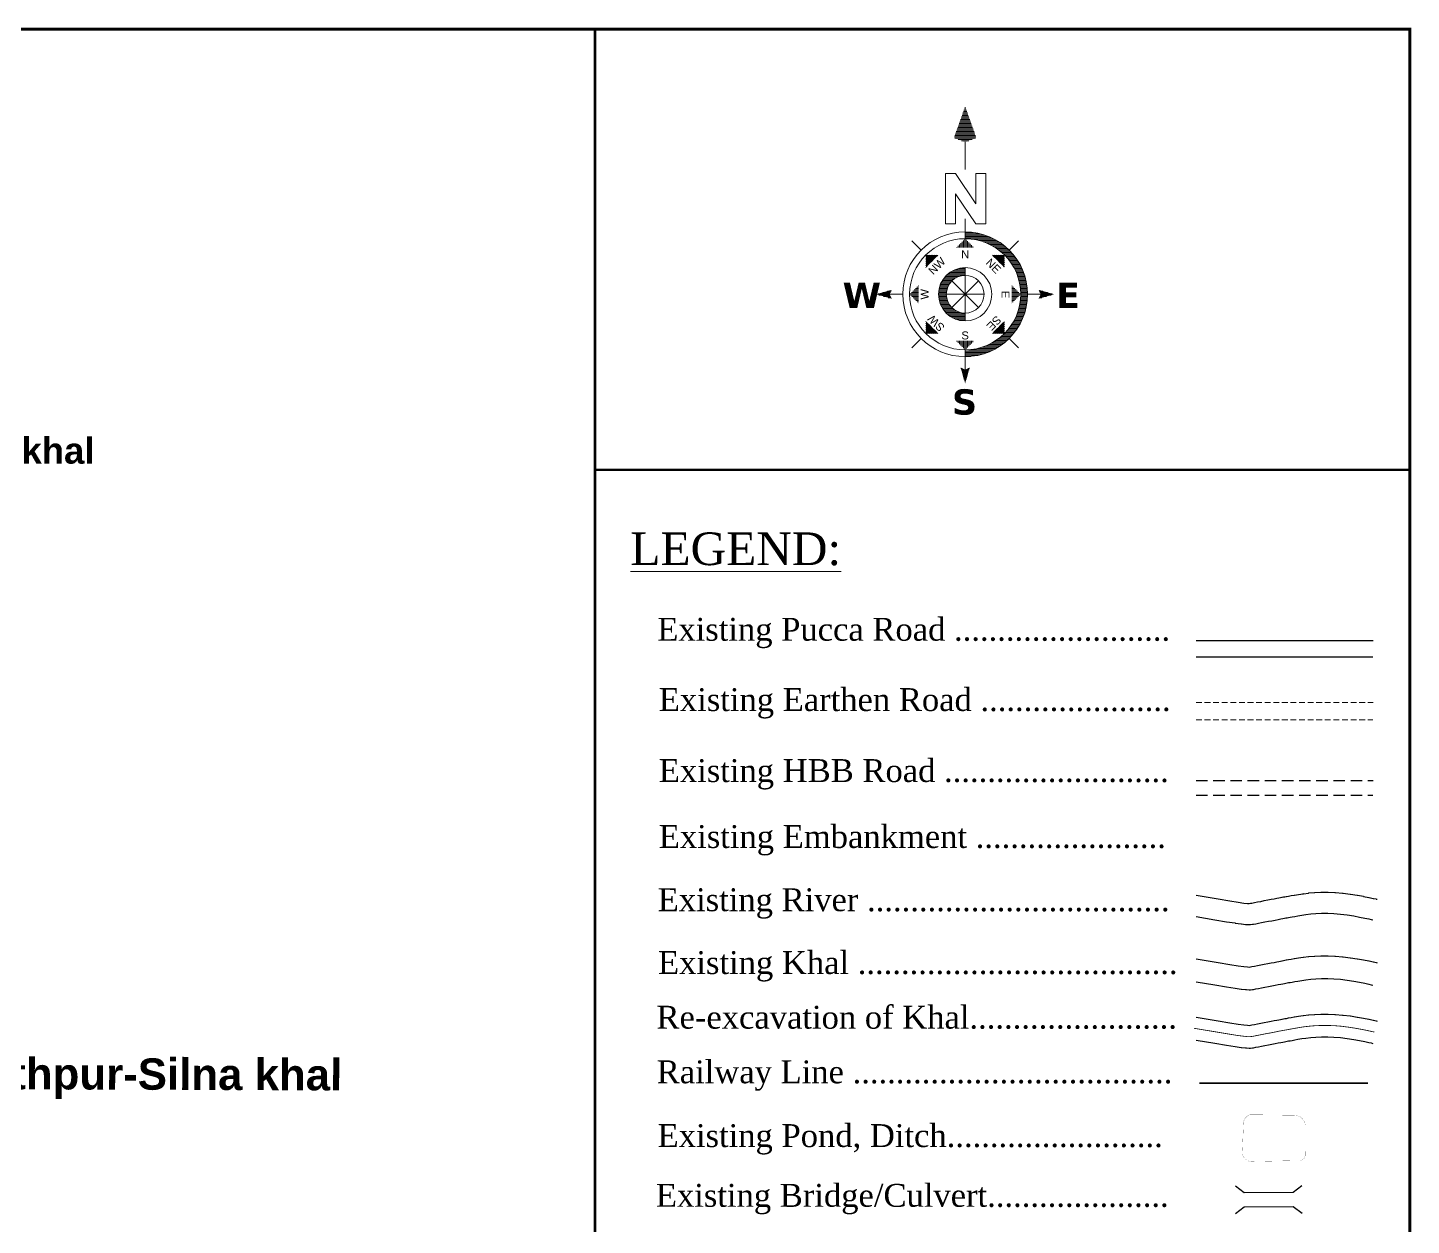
# Model space of a CAD drawing. Header units: millimetres. Extents: x 103 to 31469, y -87695 to -48.
# Drawn here: x 30261 to 31469, y -86682 to -85636 of the extents above; entities that cross this region are included whole.
import ezdxf
from ezdxf.enums import TextEntityAlignment as Align

# ---------------------------------------------------------------- set-up
doc = ezdxf.new("R2010")
doc.units = ezdxf.units.MM
doc.header["$MEASUREMENT"] = 0
for name, pattern in [('CENTERX2', [4, 2.5, -0.5, 0.5, -0.5]), ('DASHED2', [0.375, 0.25, -0.125]), ('HIDDENX2', [0.75, 0.5, -0.25])]:
    doc.linetypes.add(name, pattern=pattern)
for name, color, linetype in [('boundary', 7, 'Continuous'), ('Earthen Emb', 42, 'Continuous'), ('HBB_BFS Road', 7, 'DASHED2'), ('Khal', 4, 'Continuous'), ('RIVER', 150, 'Continuous'), ('TEXT', 5, 'Continuous')]:
    doc.layers.add(name, color=color, linetype=linetype)
for name, color, linetype, lineweight in [('Bridge or Culvert', 7, 'Continuous', 25), ('Earthan Road', 7, 'DASHED2', 9), ('line', 10, 'Continuous', 9), ('OUTLINE', 7, 'Continuous', 15), ('p2', 32, 'Continuous', 15), ('Pond or Ditch', 7, 'Continuous', 9), ('PUCCA ROAD', 1, 'Continuous', 30), ('Rail Line', 14, 'TRACKS', 35)]:
    doc.layers.add(name, color=color, linetype=linetype, lineweight=lineweight)
doc.styles.add('b', font='times.ttf')
doc.styles.add('LEG', font='romantic.ttf')
doc.styles.add('Romans', font='arial.ttf')
doc.styles.get("Standard").update_dxf_attribs({"font": 'arial.ttf'})
doc.styles.add('sum', font='arialbd.ttf')
doc.linetypes.add('TRACKS', pattern='A,0.15,[130,ltypeshp.shx,S=0.25,R=0,X=0,Y=0],0.15', length=0.3)
pattern_1 = [(360, (26.19663, 31.512), (2e-14, 0.2822134), [])]
pattern_2 = [(360, (26.19663, 27.11894), (2e-14, 0.2822134), [])]
pattern_3 = [(180, (26.19663, 27.11894), (2e-14, 0.2822134), [])]
pattern_4 = [(45, (26.19663, 27.11894), (-0.199555, 0.199555), [])]
pattern_5 = [(90, (26.19663, 27.11894), (-0.2822134, 2e-14), [])]
pattern_6 = [(135, (26.19663, 27.11894), (-0.199555, -0.199555), [])]
pattern_7 = [(180, (26.19663, 27.11894), (-2e-14, -0.2822134), [])]
pattern_8 = [(225, (26.19663, 27.11894), (0.199555, -0.199555), [])]
pattern_9 = [(270, (26.19663, 27.11894), (0.2822134, -2e-14), [])]
pattern_10 = [(315, (26.19663, 27.11894), (0.199555, 0.199555), [])]

# ---------------------------------------------------------------- blocks, each defined once
blk = doc.blocks.new('A$C5FE22593')
h = blk.add_hatch()
h.set_pattern_fill('_USER', color=11, scale=0.282213, style=0, pattern_type=0)
h.set_pattern_definition(pattern_1)
h.paths.add_polyline_path([(26.2, 66.79), (23.84, 60.2), (26.2, 59.26), (28.55, 60.2)])
h = blk.add_hatch()
h.set_pattern_fill('_USER', color=11, scale=0.282213, style=0, pattern_type=0)
h.set_pattern_definition(pattern_1)
h.paths.add_polyline_path([(26.2, 66.79), (23.84, 60.2), (26.2, 59.26), (28.55, 60.2)])
h = blk.add_hatch()
h.set_pattern_fill('_USER', color=11, scale=0.282213, style=0, pattern_type=0)
h.set_pattern_definition(pattern_1)
h.paths.add_polyline_path([(26.2, 66.79), (23.84, 60.2), (26.2, 59.26), (28.55, 60.2)])
h = blk.add_hatch()
h.set_pattern_fill('_USER', color=11, scale=0.282213, style=0, pattern_type=0)
h.set_pattern_definition(pattern_1)
h.paths.add_polyline_path([(26.2, 66.79), (23.84, 60.2), (26.2, 59.26), (28.55, 60.2)])
h = blk.add_hatch(color=11)
h.paths.add_polyline_path([(26.2, 15.36), (26.2, 13.92, 1), (26.2, 40.32), (26.2, 38.88, -1)])
h.paths.add_polyline_path([(26.2, 31.11), (26.2, 32.76, 1), (26.2, 21.47), (26.2, 23.13, -1)])
h = blk.add_hatch(color=11)
h.paths.add_polyline_path([(26.2, 15.36), (26.2, 13.92, 1), (26.2, 40.32), (26.2, 38.88, -1)])
h.paths.add_polyline_path([(26.2, 31.11), (26.2, 32.76, 1), (26.2, 21.47), (26.2, 23.13, -1)])
h = blk.add_hatch(color=11)
h.paths.add_polyline_path([(26.2, 15.36), (26.2, 13.92, 1), (26.2, 40.32), (26.2, 38.88, -1)])
h.paths.add_polyline_path([(26.2, 31.11), (26.2, 32.76, 1), (26.2, 21.47), (26.2, 23.13, -1)])
h = blk.add_hatch(color=11)
h.paths.add_polyline_path([(26.2, 15.36), (26.2, 13.92, 1), (26.2, 40.32), (26.2, 38.88, -1)])
h.paths.add_polyline_path([(26.2, 31.11), (26.2, 32.76, 1), (26.2, 21.47), (26.2, 23.13, -1)])
h = blk.add_hatch()
h.set_pattern_fill('_USER', color=11, scale=0.282213, angle=90, style=0, pattern_type=0)
h.set_pattern_definition(pattern_5)
h.paths.add_polyline_path([(28.08, 37), (26.2, 38.88), (24.32, 37)])
h = blk.add_hatch()
h.set_pattern_fill('_USER', color=11, scale=0.282213, angle=90, style=0, pattern_type=0)
h.set_pattern_definition(pattern_5)
h.paths.add_polyline_path([(28.08, 37), (26.2, 38.88), (24.32, 37)])
h = blk.add_hatch()
h.set_pattern_fill('_USER', color=11, scale=0.282213, angle=90, style=0, pattern_type=0)
h.set_pattern_definition(pattern_5)
h.paths.add_polyline_path([(28.08, 37), (26.2, 38.88), (24.32, 37)])
h = blk.add_hatch()
h.set_pattern_fill('_USER', color=11, scale=0.282213, angle=90, style=0, pattern_type=0)
h.set_pattern_definition(pattern_5)
h.paths.add_polyline_path([(28.08, 37), (26.2, 38.88), (24.32, 37)])
h = blk.add_hatch()
h.set_pattern_fill('_USER', color=11, scale=0.282213, style=0, pattern_type=0)
h.set_pattern_definition(pattern_2)
h.paths.add_polyline_path([(39.4, 27.12, 0.414214), (26.2, 40.32), (26.2, 38.88, -0.414214), (37.96, 27.12, -0.414214), (26.2, 15.36), (26.2, 13.92, 0.414214)])
h = blk.add_hatch()
h.set_pattern_fill('_USER', color=11, scale=0.282213, style=0, pattern_type=0)
h.set_pattern_definition(pattern_2)
h.paths.add_polyline_path([(39.4, 27.12, 0.414214), (26.2, 40.32), (26.2, 38.88, -0.414214), (37.96, 27.12, -0.414214), (26.2, 15.36), (26.2, 13.92, 0.414214)])
h = blk.add_hatch()
h.set_pattern_fill('_USER', color=11, scale=0.282213, style=0, pattern_type=0)
h.set_pattern_definition(pattern_2)
h.paths.add_polyline_path([(39.4, 27.12, 0.414214), (26.2, 40.32), (26.2, 38.88, -0.414214), (37.96, 27.12, -0.414214), (26.2, 15.36), (26.2, 13.92, 0.414214)])
h = blk.add_hatch()
h.set_pattern_fill('_USER', color=11, scale=0.282213, style=0, pattern_type=0)
h.set_pattern_definition(pattern_2)
h.paths.add_polyline_path([(39.4, 27.12, 0.414214), (26.2, 40.32), (26.2, 38.88, -0.414214), (37.96, 27.12, -0.414214), (26.2, 15.36), (26.2, 13.92, 0.414214)])
h = blk.add_hatch()
h.set_pattern_fill('_USER', color=11, scale=0.282213, angle=135, style=0, pattern_type=0)
h.set_pattern_definition(pattern_6)
h.paths.add_polyline_path([(20.54, 35.43), (17.88, 35.43), (17.88, 32.77)])
h = blk.add_hatch()
h.set_pattern_fill('_USER', color=11, scale=0.282213, angle=135, style=0, pattern_type=0)
h.set_pattern_definition(pattern_6)
h.paths.add_polyline_path([(20.54, 35.43), (17.88, 35.43), (17.88, 32.77)])
h = blk.add_hatch()
h.set_pattern_fill('_USER', color=11, scale=0.282213, angle=135, style=0, pattern_type=0)
h.set_pattern_definition(pattern_6)
h.paths.add_polyline_path([(20.54, 35.43), (17.88, 35.43), (17.88, 32.77)])
h = blk.add_hatch()
h.set_pattern_fill('_USER', color=11, scale=0.282213, angle=135, style=0, pattern_type=0)
h.set_pattern_definition(pattern_6)
h.paths.add_polyline_path([(20.54, 35.43), (17.88, 35.43), (17.88, 32.77)])
h = blk.add_hatch()
h.set_pattern_fill('_USER', color=11, scale=0.282213, angle=45, style=0, pattern_type=0)
h.set_pattern_definition(pattern_4)
h.paths.add_polyline_path([(34.51, 32.77), (34.51, 35.43), (31.85, 35.43)])
h = blk.add_hatch()
h.set_pattern_fill('_USER', color=11, scale=0.282213, angle=45, style=0, pattern_type=0)
h.set_pattern_definition(pattern_4)
h.paths.add_polyline_path([(34.51, 32.77), (34.51, 35.43), (31.85, 35.43)])
h = blk.add_hatch()
h.set_pattern_fill('_USER', color=11, scale=0.282213, angle=45, style=0, pattern_type=0)
h.set_pattern_definition(pattern_4)
h.paths.add_polyline_path([(34.51, 32.77), (34.51, 35.43), (31.85, 35.43)])
h = blk.add_hatch()
h.set_pattern_fill('_USER', color=11, scale=0.282213, angle=45, style=0, pattern_type=0)
h.set_pattern_definition(pattern_4)
h.paths.add_polyline_path([(34.51, 32.77), (34.51, 35.43), (31.85, 35.43)])
h = blk.add_hatch()
h.set_pattern_fill('_USER', color=11, scale=0.282213, style=0, pattern_type=0)
h.set_pattern_definition(pattern_2)
h.paths.add_polyline_path([(26.2, 31.11), (26.2, 32.76, 0.414214), (20.55, 27.12, 0.414214), (26.2, 21.47), (26.2, 23.13, -0.414214), (22.21, 27.12, -0.414214)])
h = blk.add_hatch()
h.set_pattern_fill('_USER', color=11, scale=0.282213, style=0, pattern_type=0)
h.set_pattern_definition(pattern_2)
h.paths.add_polyline_path([(26.2, 31.11), (26.2, 32.76, 0.414214), (20.55, 27.12, 0.414214), (26.2, 21.47), (26.2, 23.13, -0.414214), (22.21, 27.12, -0.414214)])
h = blk.add_hatch()
h.set_pattern_fill('_USER', color=11, scale=0.282213, style=0, pattern_type=0)
h.set_pattern_definition(pattern_2)
h.paths.add_polyline_path([(26.2, 31.11), (26.2, 32.76, 0.414214), (20.55, 27.12, 0.414214), (26.2, 21.47), (26.2, 23.13, -0.414214), (22.21, 27.12, -0.414214)])
h = blk.add_hatch()
h.set_pattern_fill('_USER', color=11, scale=0.282213, style=0, pattern_type=0)
h.set_pattern_definition(pattern_2)
h.paths.add_polyline_path([(26.2, 31.11), (26.2, 32.76, 0.414214), (20.55, 27.12, 0.414214), (26.2, 21.47), (26.2, 23.13, -0.414214), (22.21, 27.12, -0.414214)])
h = blk.add_hatch()
h.set_pattern_fill('_USER', color=11, scale=0.282213, style=0, pattern_type=0)
h.set_pattern_definition(pattern_3)
h.paths.add_polyline_path([(10.67, 26.18), (10.2, 27.12), (10.67, 28.06), (7.38, 27.12)])
h = blk.add_hatch()
h.set_pattern_fill('_USER', color=11, scale=0.282213, style=0, pattern_type=0)
h.set_pattern_definition(pattern_3)
h.paths.add_polyline_path([(10.67, 26.18), (10.2, 27.12), (10.67, 28.06), (7.38, 27.12)])
h = blk.add_hatch()
h.set_pattern_fill('_USER', color=11, scale=0.282213, style=0, pattern_type=0)
h.set_pattern_definition(pattern_3)
h.paths.add_polyline_path([(10.67, 26.18), (10.2, 27.12), (10.67, 28.06), (7.38, 27.12)])
h = blk.add_hatch()
h.set_pattern_fill('_USER', color=11, scale=0.282213, style=0, pattern_type=0)
h.set_pattern_definition(pattern_3)
h.paths.add_polyline_path([(10.67, 26.18), (10.2, 27.12), (10.67, 28.06), (7.38, 27.12)])
h = blk.add_hatch()
h.set_pattern_fill('_USER', color=11, scale=0.282213, angle=180, style=0, pattern_type=0)
h.set_pattern_definition(pattern_7)
h.paths.add_polyline_path([(16.32, 29), (14.44, 27.12), (16.32, 25.24)])
h = blk.add_hatch()
h.set_pattern_fill('_USER', color=11, scale=0.282213, angle=180, style=0, pattern_type=0)
h.set_pattern_definition(pattern_7)
h.paths.add_polyline_path([(16.32, 29), (14.44, 27.12), (16.32, 25.24)])
h = blk.add_hatch()
h.set_pattern_fill('_USER', color=11, scale=0.282213, angle=180, style=0, pattern_type=0)
h.set_pattern_definition(pattern_7)
h.paths.add_polyline_path([(16.32, 29), (14.44, 27.12), (16.32, 25.24)])
h = blk.add_hatch()
h.set_pattern_fill('_USER', color=11, scale=0.282213, angle=180, style=0, pattern_type=0)
h.set_pattern_definition(pattern_7)
h.paths.add_polyline_path([(16.32, 29), (14.44, 27.12), (16.32, 25.24)])
h = blk.add_hatch()
h.set_pattern_fill('_USER', color=11, scale=0.282213, style=0, pattern_type=0)
h.set_pattern_definition(pattern_2)
h.paths.add_polyline_path([(36.07, 29), (36.07, 25.24), (37.96, 27.12)])
h = blk.add_hatch()
h.set_pattern_fill('_USER', color=11, scale=0.282213, style=0, pattern_type=0)
h.set_pattern_definition(pattern_2)
h.paths.add_polyline_path([(36.07, 29), (36.07, 25.24), (37.96, 27.12)])
h = blk.add_hatch()
h.set_pattern_fill('_USER', color=11, scale=0.282213, style=0, pattern_type=0)
h.set_pattern_definition(pattern_2)
h.paths.add_polyline_path([(36.07, 29), (36.07, 25.24), (37.96, 27.12)])
h = blk.add_hatch()
h.set_pattern_fill('_USER', color=11, scale=0.282213, style=0, pattern_type=0)
h.set_pattern_definition(pattern_2)
h.paths.add_polyline_path([(36.07, 29), (36.07, 25.24), (37.96, 27.12)])
h = blk.add_hatch()
h.set_pattern_fill('_USER', color=11, scale=0.282213, style=0, pattern_type=0)
h.set_pattern_definition(pattern_2)
h.paths.add_polyline_path([(45.01, 27.12), (41.72, 28.06), (42.19, 27.12), (41.72, 26.18)])
h = blk.add_hatch()
h.set_pattern_fill('_USER', color=11, scale=0.282213, style=0, pattern_type=0)
h.set_pattern_definition(pattern_2)
h.paths.add_polyline_path([(45.01, 27.12), (41.72, 28.06), (42.19, 27.12), (41.72, 26.18)])
h = blk.add_hatch()
h.set_pattern_fill('_USER', color=11, scale=0.282213, style=0, pattern_type=0)
h.set_pattern_definition(pattern_2)
h.paths.add_polyline_path([(45.01, 27.12), (41.72, 28.06), (42.19, 27.12), (41.72, 26.18)])
h = blk.add_hatch()
h.set_pattern_fill('_USER', color=11, scale=0.282213, style=0, pattern_type=0)
h.set_pattern_definition(pattern_2)
h.paths.add_polyline_path([(45.01, 27.12), (41.72, 28.06), (42.19, 27.12), (41.72, 26.18)])
h = blk.add_hatch()
h.set_pattern_fill('_USER', color=11, scale=0.282213, angle=-135, style=0, pattern_type=0)
h.set_pattern_definition(pattern_8)
h.paths.add_polyline_path([(17.88, 21.46), (17.88, 18.8), (20.54, 18.8)])
h = blk.add_hatch()
h.set_pattern_fill('_USER', color=11, scale=0.282213, angle=-135, style=0, pattern_type=0)
h.set_pattern_definition(pattern_8)
h.paths.add_polyline_path([(17.88, 21.46), (17.88, 18.8), (20.54, 18.8)])
h = blk.add_hatch()
h.set_pattern_fill('_USER', color=11, scale=0.282213, angle=-135, style=0, pattern_type=0)
h.set_pattern_definition(pattern_8)
h.paths.add_polyline_path([(17.88, 21.46), (17.88, 18.8), (20.54, 18.8)])
h = blk.add_hatch()
h.set_pattern_fill('_USER', color=11, scale=0.282213, angle=-135, style=0, pattern_type=0)
h.set_pattern_definition(pattern_8)
h.paths.add_polyline_path([(17.88, 21.46), (17.88, 18.8), (20.54, 18.8)])
h = blk.add_hatch()
h.set_pattern_fill('_USER', color=11, scale=0.282213, angle=-45, style=0, pattern_type=0)
h.set_pattern_definition(pattern_10)
h.paths.add_polyline_path([(31.85, 18.8), (34.51, 18.8), (34.51, 21.46)])
h = blk.add_hatch()
h.set_pattern_fill('_USER', color=11, scale=0.282213, angle=-45, style=0, pattern_type=0)
h.set_pattern_definition(pattern_10)
h.paths.add_polyline_path([(31.85, 18.8), (34.51, 18.8), (34.51, 21.46)])
h = blk.add_hatch()
h.set_pattern_fill('_USER', color=11, scale=0.282213, angle=-45, style=0, pattern_type=0)
h.set_pattern_definition(pattern_10)
h.paths.add_polyline_path([(31.85, 18.8), (34.51, 18.8), (34.51, 21.46)])
h = blk.add_hatch()
h.set_pattern_fill('_USER', color=11, scale=0.282213, angle=-45, style=0, pattern_type=0)
h.set_pattern_definition(pattern_10)
h.paths.add_polyline_path([(31.85, 18.8), (34.51, 18.8), (34.51, 21.46)])
h = blk.add_hatch()
h.set_pattern_fill('_USER', color=11, scale=0.282213, angle=-90, style=0, pattern_type=0)
h.set_pattern_definition(pattern_9)
h.paths.add_polyline_path([(24.32, 17.24), (26.2, 15.36), (28.08, 17.24)])
h = blk.add_hatch()
h.set_pattern_fill('_USER', color=11, scale=0.282213, angle=-90, style=0, pattern_type=0)
h.set_pattern_definition(pattern_9)
h.paths.add_polyline_path([(24.32, 17.24), (26.2, 15.36), (28.08, 17.24)])
h = blk.add_hatch()
h.set_pattern_fill('_USER', color=11, scale=0.282213, angle=-90, style=0, pattern_type=0)
h.set_pattern_definition(pattern_9)
h.paths.add_polyline_path([(24.32, 17.24), (26.2, 15.36), (28.08, 17.24)])
h = blk.add_hatch()
h.set_pattern_fill('_USER', color=11, scale=0.282213, angle=-90, style=0, pattern_type=0)
h.set_pattern_definition(pattern_9)
h.paths.add_polyline_path([(24.32, 17.24), (26.2, 15.36), (28.08, 17.24)])
h = blk.add_hatch()
h.set_pattern_fill('_USER', color=11, scale=0.282213, style=0, pattern_type=0)
h.set_pattern_definition(pattern_2)
h.paths.add_polyline_path([(27.14, 11.6), (26.2, 11.13), (25.26, 11.6), (26.2, 8.3)])
h = blk.add_hatch()
h.set_pattern_fill('_USER', color=11, scale=0.282213, style=0, pattern_type=0)
h.set_pattern_definition(pattern_2)
h.paths.add_polyline_path([(27.14, 11.6), (26.2, 11.13), (25.26, 11.6), (26.2, 8.3)])
h = blk.add_hatch()
h.set_pattern_fill('_USER', color=11, scale=0.282213, style=0, pattern_type=0)
h.set_pattern_definition(pattern_2)
h.paths.add_polyline_path([(27.14, 11.6), (26.2, 11.13), (25.26, 11.6), (26.2, 8.3)])
h = blk.add_hatch()
h.set_pattern_fill('_USER', color=11, scale=0.282213, style=0, pattern_type=0)
h.set_pattern_definition(pattern_2)
h.paths.add_polyline_path([(27.14, 11.6), (26.2, 11.13), (25.26, 11.6), (26.2, 8.3)])
at = {"color": 11}
for p, q in [((26.2, 53.5), (26.2, 59.26)), ((26.2, 53.5), (26.2, 59.26)), ((26.2, 53.5), (26.2, 59.26)), ((26.2, 53.5), (26.2, 59.26)), ((26.2, 40.32), (26.2, 43.11)), ((26.2, 40.32), (26.2, 43.11)), ((26.2, 40.32), (26.2, 43.11)), ((26.2, 40.32), (26.2, 43.11)), ((16.86, 36.46), (14.89, 38.43)), ((16.86, 36.46), (14.89, 38.43)), ((16.86, 36.46), (14.89, 38.43)), ((16.86, 36.46), (14.89, 38.43)), ((26.2, 40.32), (26.2, 38.88)), ((26.2, 40.32), (26.2, 38.88)), ((26.2, 40.32), (26.2, 38.88)), ((26.2, 40.32), (26.2, 38.88)), ((35.53, 36.46), (37.5, 38.43)), ((35.53, 36.46), (37.5, 38.43)), ((35.53, 36.46), (37.5, 38.43)), ((35.53, 36.46), (37.5, 38.43)), ((26.2, 31.11), (26.2, 32.76)), ((26.2, 31.11), (26.2, 32.76)), ((26.2, 31.11), (26.2, 32.76)), ((26.2, 31.11), (26.2, 32.76)), ((23.37, 24.3), (29.02, 29.94)), ((29.02, 24.3), (23.37, 29.94)), ((29.02, 29.94), (23.37, 24.3)), ((23.37, 29.94), (29.02, 24.3)), ((23.37, 24.3), (29.02, 29.94)), ((29.02, 24.3), (23.37, 29.94)), ((29.02, 29.94), (23.37, 24.3)), ((23.37, 29.94), (29.02, 24.3)), ((23.37, 24.3), (29.02, 29.94)), ((29.02, 24.3), (23.37, 29.94)), ((29.02, 29.94), (23.37, 24.3)), ((23.37, 29.94), (29.02, 24.3)), ((23.37, 24.3), (29.02, 29.94)), ((29.02, 24.3), (23.37, 29.94)), ((29.02, 29.94), (23.37, 24.3)), ((23.37, 29.94), (29.02, 24.3)), ((26.2, 23.13), (26.2, 31.11)), ((26.2, 31.11), (26.2, 23.13)), ((26.2, 23.13), (26.2, 31.11)), ((26.2, 31.11), (26.2, 23.13)), ((26.2, 23.13), (26.2, 31.11)), ((26.2, 31.11), (26.2, 23.13)), ((26.2, 23.13), (26.2, 31.11)), ((26.2, 31.11), (26.2, 23.13)), ((12.99, 27.12), (10.2, 27.12)), ((12.99, 27.12), (10.2, 27.12)), ((12.99, 27.12), (10.2, 27.12)), ((12.99, 27.12), (10.2, 27.12)), ((22.21, 27.12), (30.19, 27.12)), ((30.19, 27.12), (22.21, 27.12)), ((22.21, 27.12), (30.19, 27.12)), ((30.19, 27.12), (22.21, 27.12)), ((22.21, 27.12), (30.19, 27.12)), ((30.19, 27.12), (22.21, 27.12)), ((22.21, 27.12), (30.19, 27.12)), ((30.19, 27.12), (22.21, 27.12)), ((39.4, 27.12), (42.19, 27.12)), ((39.4, 27.12), (42.19, 27.12)), ((39.4, 27.12), (42.19, 27.12)), ((39.4, 27.12), (42.19, 27.12)), ((26.2, 23.13), (26.2, 21.47)), ((26.2, 23.13), (26.2, 21.47)), ((26.2, 23.13), (26.2, 21.47)), ((26.2, 23.13), (26.2, 21.47)), ((16.86, 17.78), (14.89, 15.81)), ((16.86, 17.78), (14.89, 15.81)), ((16.86, 17.78), (14.89, 15.81)), ((16.86, 17.78), (14.89, 15.81)), ((35.53, 17.78), (37.5, 15.81)), ((35.53, 17.78), (37.5, 15.81)), ((35.53, 17.78), (37.5, 15.81)), ((35.53, 17.78), (37.5, 15.81)), ((26.2, 13.92), (26.2, 15.36)), ((26.2, 13.92), (26.2, 15.36)), ((26.2, 13.92), (26.2, 15.36)), ((26.2, 13.92), (26.2, 15.36)), ((26.2, 13.92), (26.2, 11.13)), ((26.2, 13.92), (26.2, 11.13)), ((26.2, 13.92), (26.2, 11.13)), ((26.2, 13.92), (26.2, 11.13))]:
    blk.add_line(p, q, dxfattribs=at)
at = {"color": 1}
for p, q in [((22.03, 52.68), (24.16, 52.68)), ((22.03, 42.01), (22.03, 52.68)), ((22.03, 52.68), (24.16, 52.68)), ((22.03, 42.01), (22.03, 52.68)), ((22.03, 52.68), (24.16, 52.68)), ((22.03, 42.01), (22.03, 52.68)), ((22.03, 52.68), (24.16, 52.68)), ((22.03, 42.01), (22.03, 52.68)), ((24.16, 52.68), (28.43, 46.28)), ((24.16, 52.68), (28.43, 46.28)), ((24.16, 52.68), (28.43, 46.28)), ((24.16, 52.68), (28.43, 46.28)), ((28.43, 52.68), (30.56, 52.68)), ((28.43, 46.28), (28.43, 52.68)), ((28.43, 52.68), (30.56, 52.68)), ((28.43, 46.28), (28.43, 52.68)), ((28.43, 52.68), (30.56, 52.68)), ((28.43, 46.28), (28.43, 52.68)), ((28.43, 52.68), (30.56, 52.68)), ((28.43, 46.28), (28.43, 52.68)), ((30.56, 52.68), (30.56, 42.01)), ((30.56, 52.68), (30.56, 42.01)), ((30.56, 52.68), (30.56, 42.01)), ((30.56, 52.68), (30.56, 42.01)), ((24.16, 48.41), (24.16, 42.01)), ((28.43, 42.01), (24.16, 48.41)), ((24.16, 48.41), (24.16, 42.01)), ((28.43, 42.01), (24.16, 48.41)), ((24.16, 48.41), (24.16, 42.01)), ((28.43, 42.01), (24.16, 48.41)), ((24.16, 48.41), (24.16, 42.01)), ((28.43, 42.01), (24.16, 48.41)), ((24.16, 42.01), (22.03, 42.01)), ((24.16, 42.01), (22.03, 42.01)), ((24.16, 42.01), (22.03, 42.01)), ((24.16, 42.01), (22.03, 42.01)), ((30.56, 42.01), (28.43, 42.01)), ((30.56, 42.01), (28.43, 42.01)), ((30.56, 42.01), (28.43, 42.01)), ((30.56, 42.01), (28.43, 42.01))]:
    blk.add_line(p, q, dxfattribs=at)
at = {"color": 11}
for radius in [13.2, 13.2, 13.2, 13.2, 11.76, 11.76, 11.76, 11.76, 5.64, 5.64, 5.64, 5.64, 3.99, 3.99, 3.99, 3.99]:
    blk.add_circle((26.2, 27.12), radius, dxfattribs=at)
for points in [[(26.2, 66.79), (23.84, 60.2), (26.2, 59.26)], [(26.2, 66.79), (23.84, 60.2), (26.2, 59.26)], [(26.2, 66.79), (23.84, 60.2), (26.2, 59.26)], [(26.2, 66.79), (23.84, 60.2), (26.2, 59.26)], [(26.2, 59.26), (28.55, 60.2), (26.2, 66.79)], [(26.2, 59.26), (28.55, 60.2), (26.2, 66.79)], [(26.2, 59.26), (28.55, 60.2), (26.2, 66.79)], [(26.2, 59.26), (28.55, 60.2), (26.2, 66.79)], [(26.2, 38.88), (28.08, 37), (24.32, 37)], [(26.2, 38.88), (28.08, 37), (24.32, 37)], [(26.2, 38.88), (28.08, 37), (24.32, 37)], [(26.2, 38.88), (28.08, 37), (24.32, 37)], [(17.88, 35.43), (20.54, 35.43), (17.88, 32.77)], [(17.88, 35.43), (20.54, 35.43), (17.88, 32.77)], [(17.88, 35.43), (20.54, 35.43), (17.88, 32.77)], [(17.88, 35.43), (20.54, 35.43), (17.88, 32.77)], [(34.51, 35.43), (34.51, 32.77), (31.85, 35.43)], [(34.51, 35.43), (34.51, 32.77), (31.85, 35.43)], [(34.51, 35.43), (34.51, 32.77), (31.85, 35.43)], [(34.51, 35.43), (34.51, 32.77), (31.85, 35.43)], [(7.38, 27.12), (10.67, 28.06), (10.2, 27.12)], [(7.38, 27.12), (10.67, 28.06), (10.2, 27.12)], [(7.38, 27.12), (10.67, 28.06), (10.2, 27.12)], [(7.38, 27.12), (10.67, 28.06), (10.2, 27.12)], [(10.67, 26.18), (10.2, 27.12), (7.38, 27.12)], [(10.67, 26.18), (10.2, 27.12), (7.38, 27.12)], [(10.67, 26.18), (10.2, 27.12), (7.38, 27.12)], [(10.67, 26.18), (10.2, 27.12), (7.38, 27.12)], [(14.44, 27.12), (16.32, 29), (16.32, 25.24)], [(14.44, 27.12), (16.32, 29), (16.32, 25.24)], [(14.44, 27.12), (16.32, 29), (16.32, 25.24)], [(14.44, 27.12), (16.32, 29), (16.32, 25.24)], [(37.96, 27.12), (36.07, 25.24), (36.07, 29)], [(37.96, 27.12), (36.07, 25.24), (36.07, 29)], [(37.96, 27.12), (36.07, 25.24), (36.07, 29)], [(37.96, 27.12), (36.07, 25.24), (36.07, 29)], [(41.72, 28.06), (42.19, 27.12), (45.01, 27.12)], [(41.72, 28.06), (42.19, 27.12), (45.01, 27.12)], [(41.72, 28.06), (42.19, 27.12), (45.01, 27.12)], [(41.72, 28.06), (42.19, 27.12), (45.01, 27.12)], [(45.01, 27.12), (41.72, 26.18), (42.19, 27.12)], [(45.01, 27.12), (41.72, 26.18), (42.19, 27.12)], [(45.01, 27.12), (41.72, 26.18), (42.19, 27.12)], [(45.01, 27.12), (41.72, 26.18), (42.19, 27.12)], [(17.88, 18.8), (17.88, 21.46), (20.54, 18.8)], [(17.88, 18.8), (17.88, 21.46), (20.54, 18.8)], [(17.88, 18.8), (17.88, 21.46), (20.54, 18.8)], [(17.88, 18.8), (17.88, 21.46), (20.54, 18.8)], [(34.51, 18.8), (31.85, 18.8), (34.51, 21.46)], [(34.51, 18.8), (31.85, 18.8), (34.51, 21.46)], [(34.51, 18.8), (31.85, 18.8), (34.51, 21.46)], [(34.51, 18.8), (31.85, 18.8), (34.51, 21.46)], [(26.2, 15.36), (24.32, 17.24), (28.08, 17.24)], [(26.2, 15.36), (24.32, 17.24), (28.08, 17.24)], [(26.2, 15.36), (24.32, 17.24), (28.08, 17.24)], [(26.2, 15.36), (24.32, 17.24), (28.08, 17.24)], [(26.2, 8.3), (25.26, 11.6), (26.2, 11.13)], [(26.2, 8.3), (25.26, 11.6), (26.2, 11.13)], [(26.2, 8.3), (25.26, 11.6), (26.2, 11.13)], [(26.2, 8.3), (25.26, 11.6), (26.2, 11.13)], [(27.14, 11.6), (26.2, 11.13), (26.2, 8.3)], [(27.14, 11.6), (26.2, 11.13), (26.2, 8.3)], [(27.14, 11.6), (26.2, 11.13), (26.2, 8.3)], [(27.14, 11.6), (26.2, 11.13), (26.2, 8.3)]]:
    blk.add_solid(points, dxfattribs=at)
at = {"color": 11, "style": 'Romans'}
for s, p in [('N', (26.2, 34.74)), ('N', (26.2, 34.74)), ('N', (26.2, 34.74)), ('N', (26.2, 34.74)), ('S', (26.19, 17.56)), ('S', (26.19, 17.56)), ('S', (26.19, 17.56)), ('S', (26.19, 17.56))]:
    blk.add_text(s, height=1.69, dxfattribs=at).set_placement(p, align=Align.CENTER)
for s, height, rotation, p in [('NW', 1.693, 45, (20.81, 32.51)), ('NW', 1.693, 45, (20.81, 32.51)), ('NW', 1.693, 45, (20.81, 32.51)), ('NW', 1.693, 45, (20.81, 32.51)), ('NE', 1.693, 315, (31.57, 32.5)), ('NE', 1.693, 315, (31.57, 32.5)), ('NE', 1.693, 315, (31.57, 32.5)), ('NE', 1.693, 315, (31.57, 32.5)), ('W', 1.69, 90, (18.48, 27.11)), ('W', 1.69, 90, (18.48, 27.11)), ('W', 1.69, 90, (18.48, 27.11)), ('W', 1.69, 90, (18.48, 27.11)), ('E', 1.69, 270, (33.89, 27.05)), ('E', 1.69, 270, (33.89, 27.05)), ('E', 1.69, 270, (33.89, 27.05)), ('E', 1.69, 270, (33.89, 27.05)), ('SW', 1.693, 135, (20.67, 21.59)), ('SW', 1.693, 135, (20.67, 21.59)), ('SW', 1.693, 135, (20.67, 21.59)), ('SW', 1.693, 135, (20.67, 21.59)), ('SE', 1.693, 225, (31.7, 21.6)), ('SE', 1.693, 225, (31.7, 21.6)), ('SE', 1.693, 225, (31.7, 21.6)), ('SE', 1.693, 225, (31.7, 21.6))]:
    blk.add_text(s, height=height, rotation=rotation, dxfattribs=at).set_placement(p, align=Align.CENTER)
at = {"layer": 'p2', "color": 1, "char_height": 5.3676, "attachment_point": 5}
for s, insert in [('{\\fVerdana|b1|i0|c0|p34;W}', (4.33, 26.9)), ('{\\fVerdana|b1|i0|c0|p34;W}', (4.33, 26.9)), ('{\\fVerdana|b1|i0|c0|p34;W}', (4.33, 26.9)), ('{\\fVerdana|b1|i0|c0|p34;W}', (4.33, 26.9)), ('{\\fVerdana|b1|i0|c0|p34;E}', (47.97, 26.9)), ('{\\fVerdana|b1|i0|c0|p34;E}', (47.97, 26.9)), ('{\\fVerdana|b1|i0|c0|p34;E}', (47.97, 26.9)), ('{\\fVerdana|b1|i0|c0|p34;E}', (47.97, 26.9)), ('{\\fVerdana|b1|i0|c0|p34;S}', (26.07, 4.27)), ('{\\fVerdana|b1|i0|c0|p34;S}', (26.07, 4.27)), ('{\\fVerdana|b1|i0|c0|p34;S}', (26.07, 4.27)), ('{\\fVerdana|b1|i0|c0|p34;S}', (26.07, 4.27))]:
    blk.add_mtext(s, dxfattribs=dict(at, insert=insert))

msp = doc.modelspace()

# ---------------------------------------------------------------- linework, layer by layer
at = {"layer": 'boundary', "color": 0}
for points, const_width in [([(28583.1, -85637.2), (31468, -85637.2), (31468, -87693.6), (28583.1, -87693.6), (28583.1, -85637.2)], 2.63), ([(30756.7, -87256.5), (30756.7, -85637.2)], 2.3), ([(30756.7, -86022), (31468, -86022)], 2.02)]:
    msp.add_lwpolyline(points, dxfattribs=dict(at, const_width=const_width))
at = {"layer": 'Bridge or Culvert', "color": 7, "linetype": 'Continuous', "lineweight": 30}
for points in [[(31315.7, -86647.3), (31323.3, -86653.1), (31366.2, -86653), (31373.8, -86647)], [(31315.8, -86671.4), (31323.4, -86665.6), (31366.3, -86665.4), (31373.9, -86671.3)]]:
    msp.add_lwpolyline(points, dxfattribs=at)
at = {"layer": 'Earthan Road', "color": 7, "linetype": 'HIDDENX2', "ltscale": 10}
for points in [[(31281.4, -86225.2), (31435.9, -86225.2)], [(31281.4, -86240.3), (31435.8, -86240.3)]]:
    msp.add_lwpolyline(points, dxfattribs=at)
at = {"layer": 'Earthen Emb', "lineweight": 30}
for points in [[(31281.4, -86348.1, 0, 0, 0), (31435.8, -86348.1, 6.6, 6.6, 0)], [(31281.4, -86364.3, 0, 0, 0), (31435.8, -86364.3, 6.6, 6.6, 0)]]:
    msp.add_lwpolyline(points, format="xyseb", dxfattribs=at)
at = {"layer": 'HBB_BFS Road', "color": 1, "linetype": 'DASHED2', "lineweight": 25, "ltscale": 40, "flags": 128}
for points in [[(31281.4, -86293.4), (31435.9, -86293.4)], [(31281.4, -86306.3), (31435.8, -86306.3)]]:
    msp.add_lwpolyline(points, dxfattribs=at)
at = {"layer": 'Khal', "color": 4, "linetype": 'Continuous'}
for points in [[(31281.4, -86449.1), (31300.8, -86452.4), (31310.9, -86454), (31318.2, -86455.2), (31323.2, -86455.9), (31326.2, -86456.2), (31327.8, -86456.3), (31328.8, -86456.2), (31330.2, -86455.9), (31332.4, -86455.5), (31335.1, -86455), (31338, -86454.4), (31341, -86453.8), (31344.1, -86453.2), (31347, -86452.7), (31349.7, -86452.2), (31351.9, -86451.7), (31353.7, -86451.4), (31355.2, -86451.1, -0.000461), (31355.2, -86451.1), (31356.4, -86450.9, -0.000727), (31356.5, -86450.8), (31357.6, -86450.6, -0.000788), (31357.6, -86450.6), (31358.8, -86450.4, -0.0006), (31358.8, -86450.4), (31360.2, -86450.1, -0.00033), (31360.3, -86450.1), (31362, -86449.8), (31364.3, -86449.4, -0.000676), (31364.3, -86449.4), (31367.1, -86448.9, -0.003183), (31367.2, -86448.9), (31370.7, -86448.3, -0.005207), (31370.9, -86448.3), (31374.8, -86447.7, -0.006703), (31375.1, -86447.7), (31379.5, -86447.2, -0.007978), (31379.8, -86447.2), (31384.7, -86446.8, -0.009172), (31385.1, -86446.7), (31390.4, -86446.5, -0.010353), (31390.7, -86446.5), (31396.4, -86446.4, -0.01156), (31396.8, -86446.5), (31402.7, -86446.7, -0.011928), (31403.2, -86446.7), (31409.3, -86447.3, -0.009419), (31409.7, -86447.3), (31415.8, -86448.1, -0.007149), (31416.1, -86448.1), (31422, -86449.1, -0.0056), (31422.2, -86449.1), (31427.5, -86450.1, -0.004498), (31427.7, -86450.1), (31432.3, -86451, -0.003682), (31432.5, -86451), (31436.1, -86451.8, -0.003044), (31436.2, -86451.8), (31438.5, -86452.4, -0.002369), (31438.6, -86452.4), (31439.4, -86452.6)], [(31281.4, -86469.2), (31297.8, -86471.9, 0.000575), (31297.8, -86471.9), (31307.9, -86473.6, 0.001752), (31308, -86473.6), (31315.4, -86474.8, 0.00424), (31315.6, -86474.8), (31320.8, -86475.6, 0.009421), (31321.1, -86475.6), (31324.7, -86476, 0.018889), (31325.4, -86476), (31327.9, -86476.1, 0.028642), (31328.9, -86476.1), (31330.8, -86475.9, 0.022093), (31331.6, -86475.8), (31333.5, -86475.4, 0.00369), (31333.6, -86475.4), (31335.9, -86475), (31338.6, -86474.5), (31341.5, -86473.9), (31344.5, -86473.3), (31347.6, -86472.7), (31350.5, -86472.2), (31353.1, -86471.6), (31355.4, -86471.2), (31357.2, -86470.9), (31358.7, -86470.6), (31359.9, -86470.4), (31361, -86470.1), (31362.1, -86469.9), (31363.5, -86469.7), (31365.3, -86469.4), (31367.5, -86469), (31370.3, -86468.5), (31373.6, -86467.9), (31377.3, -86467.4), (31381.5, -86466.9), (31386.1, -86466.5), (31391, -86466.3), (31396.3, -86466.3), (31401.8, -86466.5), (31407.5, -86467), (31413.4, -86467.8), (31419, -86468.6), (31424.2, -86469.6), (31428.7, -86470.5), (31432.2, -86471.2), (31434.4, -86471.7), (31435.8, -86472.1)]]:
    msp.add_lwpolyline(points, format="xyb", dxfattribs=at)
at = {"layer": 'Khal', "color": 7, "linetype": 'CENTERX2', "lineweight": 30, "ltscale": 5, "const_width": 0.692}
msp.add_lwpolyline([(31279.7, -86509.8), (31299.2, -86513), (31309.3, -86514.7), (31316.7, -86515.9), (31322, -86516.6), (31325.6, -86517), (31328.1, -86517.1), (31330.1, -86516.9), (31332, -86516.6), (31334.3, -86516.1), (31337, -86515.6), (31339.9, -86515), (31342.9, -86514.4), (31346, -86513.9), (31348.9, -86513.3), (31351.5, -86512.8), (31353.8, -86512.3), (31355.6, -86512), (31357.1, -86511.7), (31358.3, -86511.5), (31359.4, -86511.3), (31360.6, -86511.1), (31362, -86510.8), (31363.8, -86510.5), (31366, -86510.1), (31368.9, -86509.6), (31372.3, -86509), (31376.2, -86508.4), (31380.7, -86507.9), (31385.5, -86507.5), (31390.8, -86507.3), (31396.4, -86507.3), (31402.3, -86507.5), (31408.4, -86508), (31414.5, -86508.8), (31420.4, -86509.7), (31425.8, -86510.7), (31430.4, -86511.6), (31434, -86512.4), (31436.3, -86512.9), (31437.2, -86513.1)], dxfattribs=at)
at = {"layer": 'Khal', "color": 3, "lineweight": 25, "ltscale": 0.1}
for points in [[(31281.4, -86500), (31300.8, -86503.3), (31310.9, -86504.9), (31318.2, -86506.1), (31323.2, -86506.8), (31326.2, -86507.1), (31327.8, -86507.2), (31328.8, -86507.1), (31330.2, -86506.8), (31332.4, -86506.4), (31335.1, -86505.9), (31338, -86505.3), (31341, -86504.7), (31344.1, -86504.1), (31347, -86503.6), (31349.7, -86503.1), (31351.9, -86502.6), (31353.7, -86502.3), (31355.2, -86502, -0.000461), (31355.2, -86502), (31356.4, -86501.8, -0.000727), (31356.5, -86501.8), (31357.6, -86501.5, -0.000788), (31357.6, -86501.5), (31358.8, -86501.3, -0.0006), (31358.8, -86501.3), (31360.2, -86501.1, -0.00033), (31360.3, -86501.1), (31362, -86500.7), (31364.3, -86500.3, -0.000676), (31364.3, -86500.3), (31367.1, -86499.8, -0.003183), (31367.2, -86499.8), (31370.7, -86499.2, -0.005207), (31370.9, -86499.2), (31374.8, -86498.7, -0.006703), (31375.1, -86498.6), (31379.5, -86498.1, -0.007978), (31379.8, -86498.1), (31384.7, -86497.7, -0.009172), (31385.1, -86497.6), (31390.4, -86497.4, -0.010353), (31390.7, -86497.4), (31396.4, -86497.4, -0.01156), (31396.8, -86497.4), (31402.7, -86497.6, -0.011928), (31403.2, -86497.6), (31409.3, -86498.2, -0.009419), (31409.7, -86498.2), (31415.8, -86499, -0.007149), (31416.1, -86499), (31422, -86500, -0.0056), (31422.2, -86500), (31427.5, -86501, -0.004498), (31427.7, -86501), (31432.3, -86501.9, -0.003682), (31432.5, -86501.9), (31436.1, -86502.7, -0.003044), (31436.2, -86502.7), (31438.5, -86503.3, -0.002369), (31438.6, -86503.3), (31439.4, -86503.5)], [(31281.4, -86520.1), (31297.8, -86522.9, 0.000575), (31297.8, -86522.9), (31307.9, -86524.5, 0.001752), (31308, -86524.5), (31315.4, -86525.7, 0.00424), (31315.6, -86525.7), (31320.8, -86526.5, 0.009421), (31321.1, -86526.5), (31324.7, -86526.9, 0.018889), (31325.4, -86526.9), (31327.9, -86527, 0.028642), (31328.9, -86527), (31330.8, -86526.8, 0.022093), (31331.6, -86526.7), (31333.5, -86526.4, 0.00369), (31333.6, -86526.3), (31335.9, -86525.9), (31338.6, -86525.4), (31341.5, -86524.8), (31344.5, -86524.2), (31347.6, -86523.6), (31350.5, -86523.1), (31353.1, -86522.6), (31355.4, -86522.1), (31357.2, -86521.8), (31358.7, -86521.5), (31359.9, -86521.3), (31361, -86521.1), (31362.1, -86520.8), (31363.5, -86520.6), (31365.3, -86520.3), (31367.5, -86519.9), (31370.3, -86519.4), (31373.6, -86518.8), (31377.3, -86518.3), (31381.5, -86517.8), (31386.1, -86517.4), (31391, -86517.2), (31396.3, -86517.2), (31401.8, -86517.4), (31407.5, -86517.9), (31413.4, -86518.7), (31419, -86519.6), (31424.2, -86520.5), (31428.7, -86521.4), (31432.2, -86522.1), (31434.4, -86522.6), (31435.8, -86523)]]:
    msp.add_lwpolyline(points, format="xyb", dxfattribs=at)
at = {"layer": 'Pond or Ditch', "color": 4, "const_width": 0.116}
msp.add_lwpolyline([(31328.5, -86585.3), (31367.4, -86585.7, -0.407338), (31376.8, -86595.2), (31376.7, -86620.3, -0.346244), (31372.7, -86625.3), (31329.9, -86626.1, -0.392601), (31321.8, -86618.9), (31322.8, -86592.7, -0.321685), (31328.5, -86585.3, -5.135448)], format="xyb", dxfattribs=at)
at = {"layer": 'PUCCA ROAD', "lineweight": 25}
for points in [[(31281.5, -86171), (31435.9, -86171)], [(31281.4, -86185.4), (31435.8, -86185.4)]]:
    msp.add_lwpolyline(points, dxfattribs=at)
at = {"layer": 'Rail Line', "color": 212, "ltscale": 10, "true_color": 0xc529d6}
msp.add_line((31284.4, -86557.7), (31431.4, -86557.7), dxfattribs=at)
at = {"layer": 'RIVER', "color": 4, "linetype": 'Continuous'}
for points in [[(31281.4, -86393.6), (31300.8, -86396.8), (31310.9, -86398.5), (31318.2, -86399.7), (31323.2, -86400.4), (31326.2, -86400.7), (31327.8, -86400.7), (31328.8, -86400.6), (31330.2, -86400.4), (31332.4, -86400), (31335.1, -86399.4), (31338, -86398.9), (31341, -86398.3), (31344.1, -86397.7), (31347, -86397.1), (31349.7, -86396.6), (31351.9, -86396.2), (31353.7, -86395.8), (31355.2, -86395.6, -0.000461), (31355.2, -86395.6), (31356.4, -86395.3, -0.000727), (31356.5, -86395.3), (31357.6, -86395.1, -0.000788), (31357.6, -86395.1), (31358.8, -86394.9, -0.0006), (31358.8, -86394.9), (31360.2, -86394.6, -0.00033), (31360.3, -86394.6), (31362, -86394.3), (31364.3, -86393.9, -0.000676), (31364.3, -86393.9), (31367.1, -86393.4, -0.003183), (31367.2, -86393.4), (31370.7, -86392.8, -0.005207), (31370.9, -86392.8), (31374.8, -86392.2, -0.006703), (31375.1, -86392.2), (31379.5, -86391.7, -0.007978), (31379.8, -86391.6), (31384.7, -86391.2, -0.009172), (31385.1, -86391.2), (31390.4, -86391, -0.010353), (31390.7, -86391), (31396.4, -86390.9, -0.01156), (31396.8, -86390.9), (31402.7, -86391.2, -0.011928), (31403.2, -86391.2), (31409.3, -86391.8, -0.009419), (31409.7, -86391.8), (31415.8, -86392.6, -0.007149), (31416.1, -86392.6), (31422, -86393.5, -0.0056), (31422.2, -86393.6), (31427.5, -86394.5, -0.004498), (31427.7, -86394.6), (31432.3, -86395.5, -0.003682), (31432.5, -86395.5), (31436.1, -86396.3, -0.003044), (31436.2, -86396.3), (31438.5, -86396.8, -0.002369), (31438.6, -86396.9), (31439.4, -86397)], [(31281.4, -86412.2), (31297.8, -86415, 0.000575), (31297.8, -86415), (31307.9, -86416.7, 0.001752), (31308, -86416.7), (31315.4, -86417.8, 0.00424), (31315.6, -86417.9), (31320.8, -86418.6, 0.009421), (31321.1, -86418.6), (31324.7, -86419, 0.018889), (31325.4, -86419.1), (31327.9, -86419.1, 0.028642), (31328.9, -86419.1), (31330.8, -86418.9, 0.022093), (31331.6, -86418.8), (31333.5, -86418.5, 0.00369), (31333.6, -86418.5), (31335.9, -86418), (31338.6, -86417.5), (31341.5, -86416.9), (31344.5, -86416.3), (31347.6, -86415.8), (31350.5, -86415.2), (31353.1, -86414.7), (31355.4, -86414.2), (31357.2, -86413.9), (31358.7, -86413.6), (31359.9, -86413.4), (31361, -86413.2), (31362.1, -86413), (31363.5, -86412.7), (31365.3, -86412.4), (31367.5, -86412), (31370.3, -86411.5), (31373.6, -86411), (31377.3, -86410.4), (31381.5, -86409.9), (31386.1, -86409.6), (31391, -86409.3), (31396.3, -86409.3), (31401.8, -86409.5), (31407.5, -86410), (31413.4, -86410.8), (31419, -86411.7), (31424.2, -86412.6), (31428.7, -86413.5), (31432.2, -86414.2), (31434.4, -86414.8), (31435.8, -86415.1)]]:
    msp.add_lwpolyline(points, format="xyb", dxfattribs=at)

# ---------------------------------------------------------------- block references
at = {"layer": 'line', "xscale": 4.12605081394122, "yscale": 4.126050813942129, "zscale": 4.126050813934822}
msp.add_blockref('A$C5FE22593', (30971.7, -85980.6), dxfattribs=at)

# ---------------------------------------------------------------- texts
at = {"layer": 'OUTLINE', "style": 'LEG'}
msp.add_text('%%ULEGEND:', height=28.49, dxfattribs=at).set_placement((30787.5, -86105.2))
at = {"layer": 'OUTLINE', "ltscale": 0.1, "style": 'b'}
msp.add_text('Railway Line .....................................', height=19.987, dxfattribs=at).set_placement((30810.5, -86557.8))
at = {"layer": 'OUTLINE', "ltscale": 0.1, "char_height": 19.987, "width": 932.575, "attachment_point": 1, "style": 'b'}
for s, insert in [('Existing Pucca Road .........................', (30811, -86151.3)), ('Existing Earthen Road ......................', (30812.3, -86212.7)), ('Existing HBB Road ..........................', (30812.3, -86274.7)), ('Existing Embankment ......................', (30812.3, -86332.3)), (' Existing River ...................................', (30803.8, -86387.5)), ('Existing Khal .....................................', (30811.6, -86442.4)), ('Re-excavation of Khal........................', (30810.3, -86490.1)), (' Existing Pond, Ditch.........................', (30803.7, -86593.5)), (' Existing Bridge/Culvert.....................', (30802.2, -86645.7))]:
    msp.add_mtext(s, dxfattribs=dict(at, insert=insert))
at = {"layer": 'TEXT', "color": 7, "attachment_point": 1, "style": 'sum'}
for s, insert, char_height, width, rotation in [('West Guadana khal ', (30026.1, -85992.9), 22.782, 440.996, 359.7933), ('Raghunathpur-Silna khal', (30083.4, -86535), 27.382, 530.043, 359.7883)]:
    msp.add_mtext(s, dxfattribs=dict(at, insert=insert, char_height=char_height, width=width, rotation=rotation))

doc.saveas('drawing.dxf')
